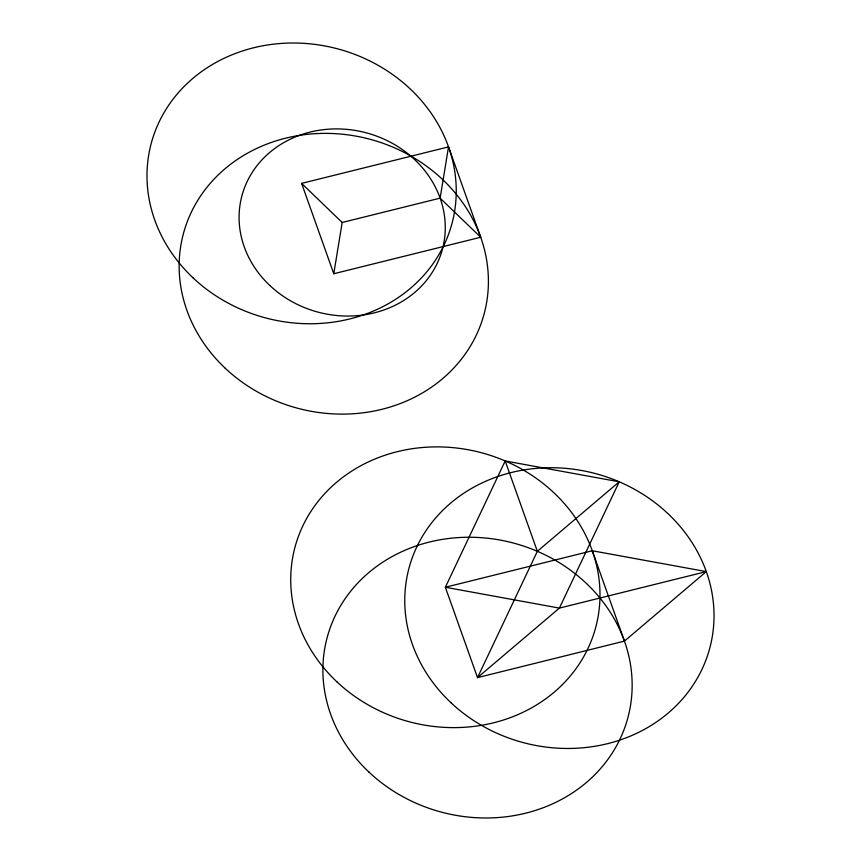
<?xml version="1.0" encoding="UTF-8"?>
<svg xmlns="http://www.w3.org/2000/svg" width="861" height="861" viewBox="0 0 861 861"><rect width="100%" height="100%" fill="white"/><g stroke="black" fill="none" stroke-linecap="round" stroke-linejoin="round"><path stroke-width="1.29" d="M333.777 273.744L342.183 222.482L301.608 183.382L448.527 146.887L480.696 237.249L333.777 273.744L301.608 183.382M480.696 237.249L440.122 198.148L448.527 146.887M619.22 481.805L537.35 551.309L477.521 677.618L559.392 608.103L619.22 481.805L505.192 460.958L445.363 587.256L477.521 677.618L624.44 641.111L706.311 571.607L592.282 550.76L445.363 587.256L559.392 608.103L706.311 571.607M342.183 222.482L440.122 198.148M592.282 550.76L624.44 641.111M505.192 460.958L537.35 551.309M269.859 285.518A103.751 92.848 14.6 0 0 441.962 250.863A103.751 92.848 14.6 0 0 314.717 131.066A103.751 92.848 14.6 0 0 269.859 285.518M193.133 277.931A155.626 139.278 14.6 0 0 451.293 225.959A155.626 139.278 14.6 0 0 260.42 46.257A155.626 139.278 14.6 0 0 193.133 277.931M225.291 368.293A155.626 139.278 14.6 0 0 483.451 316.321A155.626 139.278 14.6 0 0 292.579 136.619A155.626 139.278 14.6 0 0 225.291 368.293M450.906 702.651A155.626 139.278 14.6 0 0 709.066 650.679A155.626 139.278 14.6 0 0 518.193 470.978A155.626 139.278 14.6 0 0 450.906 702.651M336.877 681.804A155.626 139.278 14.6 0 0 595.037 629.832A155.626 139.278 14.6 0 0 404.164 450.131A155.626 139.278 14.6 0 0 336.877 681.804M369.035 772.166A155.626 139.278 14.6 0 0 627.195 720.194A155.626 139.278 14.6 0 0 436.323 540.493A155.626 139.278 14.6 0 0 369.035 772.166"/></g></svg>
